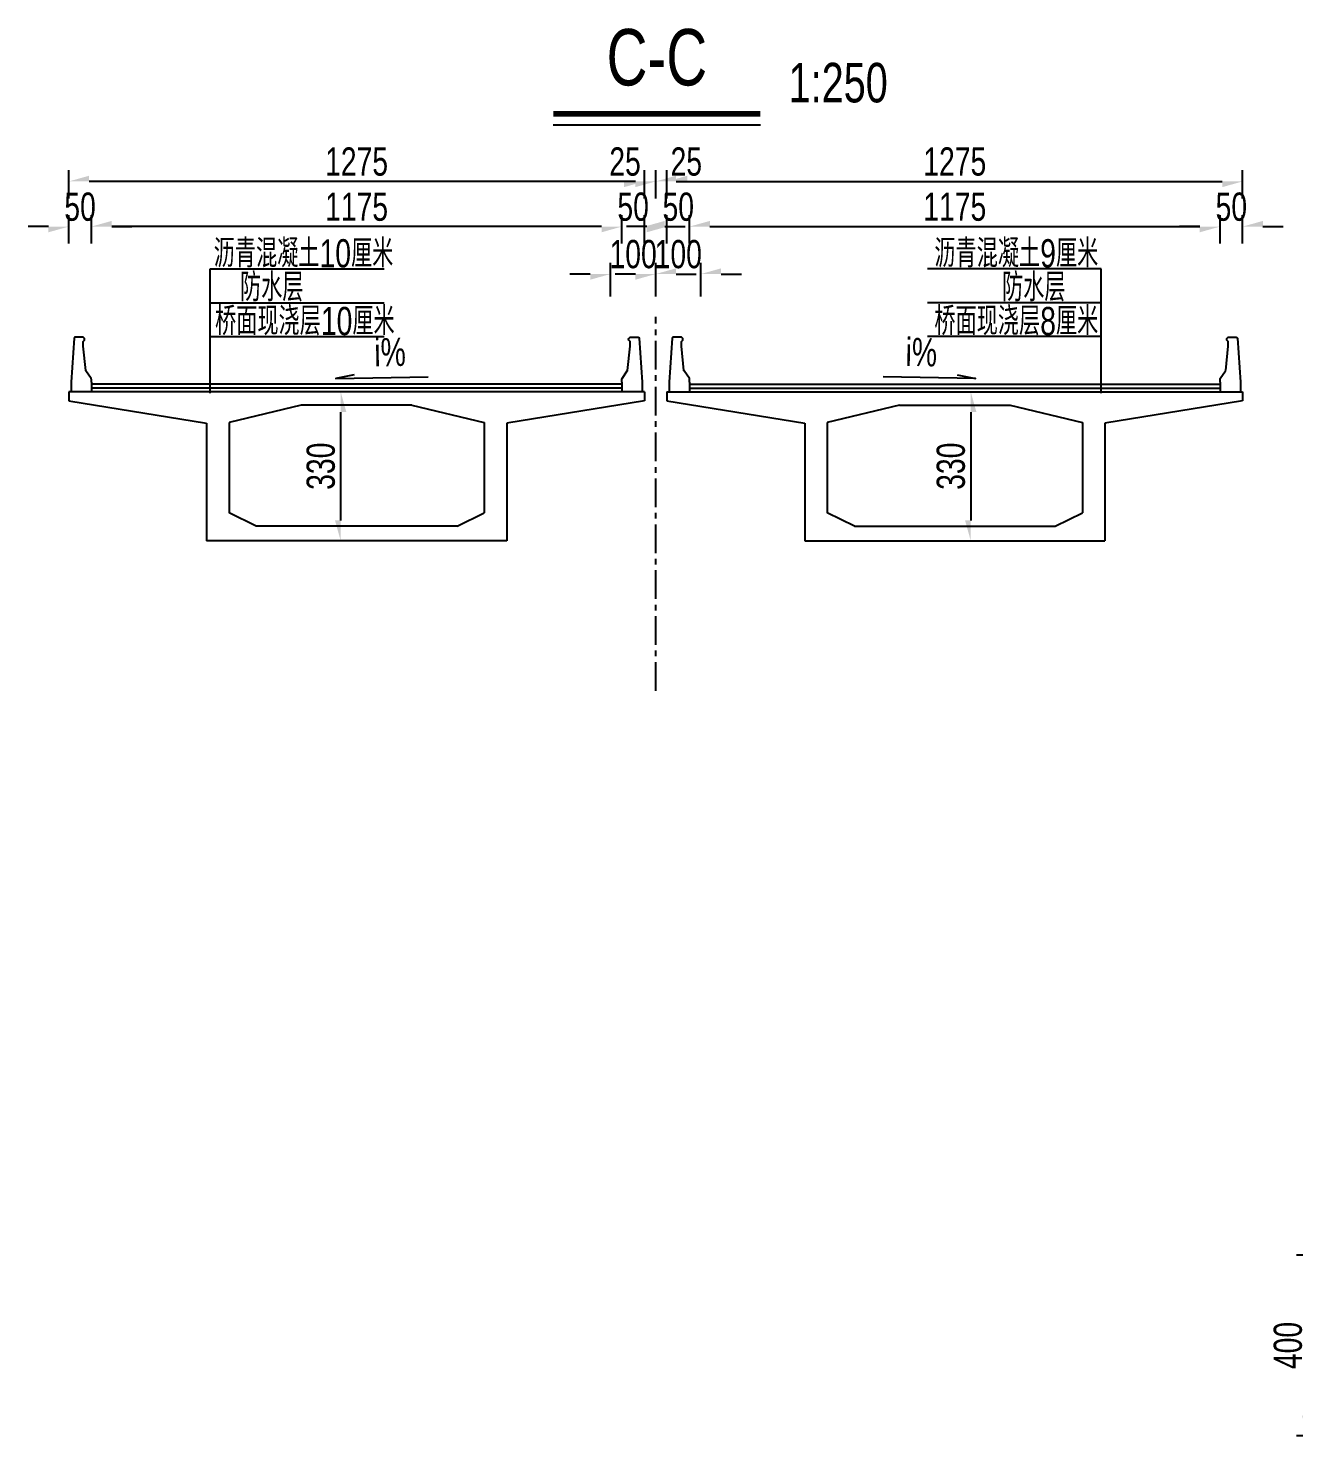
# Model space of a CAD drawing. Header units: millimetres. Extents: x 465729 to 466910, y 3671885 to 3673357.
# Drawn here: x 466854.3 to 466882.33, y 3673255.33 to 3673286.49 of the extents above; entities that cross this region are included whole.
import ezdxf
from ezdxf.enums import TextEntityAlignment as Align

# ---------------------------------------------------------------- set-up
doc = ezdxf.new("R2010")
doc.units = ezdxf.units.MM
doc.header["$LTSCALE"] = 0.2
doc.linetypes.add('CENTER', pattern=[50.8, 31.75, -6.35, 6.35, -6.35])
doc.layers.add('桥梁横断面', color=3, linetype='Continuous')
doc.styles.add('BOM_Font', font='enTxt.shx', dxfattribs={"width": 0.75, "bigfont": 'hzTxt.shx'})
doc.dimstyles.new('BOM_Dim', dxfattribs={"dimscale": 0.1, "dimtxt": 2.5, "dimasz": 1.8, "dimexe": 1, "dimexo": 3, "dimgap": 0, "dimtad": 1, "dimdec": 1, "dimlfac": 100, "dimzin": 9, "dimdsep": 46, "dimtxsty": 'BOM_Font', "dimblk": 'ArrHalf', "dimblk1": 'ArrHalf', "dimblk2": 'ArrHalf', "dimcen": 0.5, "dimclrd": 7, "dimclre": 7, "dimclrt": 7, "dimaunit": 1, "dimadec": 0, "dimazin": 2, "dimtfac": 1, "dimtdec": 1, "dimtofl": 0, "dimtmove": 2, "dimatfit": 3, "dimfxl": 1, "dimtolj": 1, "dimtzin": 0, "dimarcsym": 0})

# ---------------------------------------------------------------- blocks, each defined once
blk = doc.blocks.new('ArrHalf')
at = {"linetype": 'Continuous'}
blk.add_hatch(color=0, dxfattribs=at).paths.add_polyline_path([(-1, 0), (-1, -0.28), (0, 0)])
blk = doc.blocks.new('*D136')
at = {"layer": 'Defpoints', "color": 0, "linetype": 'Continuous', "transparency": 16777216}
for p in [(466868.197, 3673281.051), (466867.197, 3673279.801), (466868.197, 3673279.801)]:
    blk.add_point(p, dxfattribs=at)
at = {"layer": '桥梁横断面', "color": 7, "linetype": 'Continuous', "lineweight": -2, "transparency": 16777216}
for p, q in [((466867.197, 3673280.551), (466867.197, 3673281.301)), ((466868.197, 3673280.551), (466868.197, 3673281.301)), ((466866.747, 3673281.051), (466866.297, 3673281.051)), ((466868.647, 3673281.051), (466869.097, 3673281.051))]:
    blk.add_line(p, q, dxfattribs=at)
at = {"layer": '桥梁横断面', "color": 7, "linetype": 'Continuous', "lineweight": -2, "transparency": 16777216, "xscale": 0.45, "yscale": 0.45, "zscale": 0.45}
blk.add_blockref('ArrHalf', (466867.197, 3673281.051), dxfattribs=at)
at = {"layer": '桥梁横断面', "color": 7, "linetype": 'Continuous', "lineweight": -2, "transparency": 16777216, "xscale": 0.45, "yscale": 0.45, "zscale": 0.45, "rotation": 180}
blk.add_blockref('ArrHalf', (466868.197, 3673281.051), dxfattribs=at)
at = {"layer": '桥梁横断面', "color": 7, "linetype": 'Continuous', "transparency": 16777216, "insert": (466867.697, 3673281.488), "char_height": 0.625, "attachment_point": 5, "style": 'BOM_Font'}
blk.add_mtext('\\A1;100', dxfattribs=at)
blk = doc.blocks.new('*D137')
at = {"layer": 'Defpoints', "color": 0, "linetype": 'Continuous', "transparency": 16777216}
for p in [(466867.947, 3673283.101), (466867.947, 3673280.101), (466868.197, 3673280.101)]:
    blk.add_point(p, dxfattribs=at)
at = {"layer": '桥梁横断面', "color": 7, "linetype": 'Continuous', "lineweight": -2, "transparency": 16777216}
for p, q in [((466867.497, 3673283.101), (466867.047, 3673283.101)), ((466867.947, 3673282.726), (466867.947, 3673283.351)), ((466868.197, 3673282.726), (466868.197, 3673283.351)), ((466868.647, 3673283.101), (466869.097, 3673283.101))]:
    blk.add_line(p, q, dxfattribs=at)
at = {"layer": '桥梁横断面', "color": 7, "linetype": 'Continuous', "lineweight": -2, "transparency": 16777216, "xscale": 0.45, "yscale": 0.45, "zscale": 0.45}
blk.add_blockref('ArrHalf', (466867.947, 3673283.101), dxfattribs=at)
at = {"layer": '桥梁横断面', "color": 7, "linetype": 'Continuous', "lineweight": -2, "transparency": 16777216, "xscale": 0.45, "yscale": 0.45, "zscale": 0.45, "rotation": 180}
blk.add_blockref('ArrHalf', (466868.197, 3673283.101), dxfattribs=at)
at = {"layer": '桥梁横断面', "color": 7, "linetype": 'Continuous', "transparency": 16777216, "insert": (466867.518, 3673283.538), "char_height": 0.625, "attachment_point": 5, "style": 'BOM_Font'}
blk.add_mtext('\\A1;25', dxfattribs=at)
blk = doc.blocks.new('*D138')
at = {"layer": 'Defpoints', "color": 0, "linetype": 'Continuous', "transparency": 16777216}
for p in [(466855.697, 3673282.101), (466855.697, 3673280.101), (466867.447, 3673280.101)]:
    blk.add_point(p, dxfattribs=at)
at = {"layer": '桥梁横断面', "color": 7, "linetype": 'Continuous', "lineweight": -2, "transparency": 16777216}
for p, q in [((466855.697, 3673281.726), (466855.697, 3673282.351)), ((466867.447, 3673281.726), (466867.447, 3673282.351)), ((466866.997, 3673282.101), (466856.147, 3673282.101))]:
    blk.add_line(p, q, dxfattribs=at)
at = {"layer": '桥梁横断面', "color": 7, "linetype": 'Continuous', "lineweight": -2, "transparency": 16777216, "xscale": 0.45, "yscale": 0.45, "zscale": 0.45, "rotation": 180}
blk.add_blockref('ArrHalf', (466855.697, 3673282.101), dxfattribs=at)
at = {"layer": '桥梁横断面', "color": 7, "linetype": 'Continuous', "lineweight": -2, "transparency": 16777216, "xscale": 0.45, "yscale": 0.45, "zscale": 0.45}
blk.add_blockref('ArrHalf', (466867.447, 3673282.101), dxfattribs=at)
at = {"layer": '桥梁横断面', "color": 7, "linetype": 'Continuous', "transparency": 16777216, "insert": (466861.572, 3673282.538), "char_height": 0.625, "attachment_point": 5, "style": 'BOM_Font'}
blk.add_mtext('\\A1;1175', dxfattribs=at)
blk = doc.blocks.new('*D139')
at = {"layer": 'Defpoints', "color": 0, "linetype": 'Continuous', "transparency": 16777216}
for p in [(466855.197, 3673283.101), (466855.197, 3673280.101), (466867.947, 3673280.101)]:
    blk.add_point(p, dxfattribs=at)
at = {"layer": '桥梁横断面', "color": 7, "linetype": 'Continuous', "lineweight": -2, "transparency": 16777216}
for p, q in [((466855.197, 3673282.726), (466855.197, 3673283.351)), ((466867.497, 3673283.101), (466855.647, 3673283.101)), ((466867.947, 3673282.726), (466867.947, 3673283.351))]:
    blk.add_line(p, q, dxfattribs=at)
at = {"layer": '桥梁横断面', "color": 7, "linetype": 'Continuous', "lineweight": -2, "transparency": 16777216, "xscale": 0.45, "yscale": 0.45, "zscale": 0.45, "rotation": 180}
blk.add_blockref('ArrHalf', (466855.197, 3673283.101), dxfattribs=at)
at = {"layer": '桥梁横断面', "color": 7, "linetype": 'Continuous', "lineweight": -2, "transparency": 16777216, "xscale": 0.45, "yscale": 0.45, "zscale": 0.45}
blk.add_blockref('ArrHalf', (466867.947, 3673283.101), dxfattribs=at)
at = {"layer": '桥梁横断面', "color": 7, "linetype": 'Continuous', "transparency": 16777216, "insert": (466861.572, 3673283.538), "char_height": 0.625, "attachment_point": 5, "style": 'BOM_Font'}
blk.add_mtext('\\A1;1275', dxfattribs=at)
blk = doc.blocks.new('*D140')
at = {"layer": 'Defpoints', "color": 0, "linetype": 'Continuous', "transparency": 16777216}
for p in [(466867.447, 3673282.101), (466867.447, 3673280.101), (466867.947, 3673280.101)]:
    blk.add_point(p, dxfattribs=at)
at = {"layer": '桥梁横断面', "color": 7, "linetype": 'Continuous', "lineweight": -2, "transparency": 16777216}
for p, q in [((466867.447, 3673281.726), (466867.447, 3673282.351)), ((466867.947, 3673281.726), (466867.947, 3673282.351)), ((466866.997, 3673282.101), (466866.547, 3673282.101)), ((466868.397, 3673282.101), (466868.847, 3673282.101))]:
    blk.add_line(p, q, dxfattribs=at)
at = {"layer": '桥梁横断面', "color": 7, "linetype": 'Continuous', "lineweight": -2, "transparency": 16777216, "xscale": 0.45, "yscale": 0.45, "zscale": 0.45, "rotation": 180}
blk.add_blockref('ArrHalf', (466867.947, 3673282.101), dxfattribs=at)
at = {"layer": '桥梁横断面', "color": 7, "linetype": 'Continuous', "lineweight": -2, "transparency": 16777216, "xscale": 0.45, "yscale": 0.45, "zscale": 0.45}
blk.add_blockref('ArrHalf', (466867.447, 3673282.101), dxfattribs=at)
at = {"layer": '桥梁横断面', "color": 7, "linetype": 'Continuous', "transparency": 16777216, "insert": (466867.697, 3673282.538), "char_height": 0.625, "attachment_point": 5, "style": 'BOM_Font'}
blk.add_mtext('\\A1;50', dxfattribs=at)
blk = doc.blocks.new('*D141')
at = {"layer": 'Defpoints', "color": 0, "linetype": 'Continuous', "transparency": 16777216}
for p in [(466855.197, 3673282.101), (466855.197, 3673280.101), (466855.697, 3673280.101)]:
    blk.add_point(p, dxfattribs=at)
at = {"layer": '桥梁横断面', "color": 7, "linetype": 'Continuous', "lineweight": -2, "transparency": 16777216}
for p, q in [((466855.197, 3673281.726), (466855.197, 3673282.351)), ((466855.697, 3673281.726), (466855.697, 3673282.351)), ((466854.747, 3673282.101), (466854.297, 3673282.101)), ((466856.147, 3673282.101), (466856.597, 3673282.101))]:
    blk.add_line(p, q, dxfattribs=at)
at = {"layer": '桥梁横断面', "color": 7, "linetype": 'Continuous', "lineweight": -2, "transparency": 16777216, "xscale": 0.45, "yscale": 0.45, "zscale": 0.45, "rotation": 180}
blk.add_blockref('ArrHalf', (466855.697, 3673282.101), dxfattribs=at)
at = {"layer": '桥梁横断面', "color": 7, "linetype": 'Continuous', "lineweight": -2, "transparency": 16777216, "xscale": 0.45, "yscale": 0.45, "zscale": 0.45}
blk.add_blockref('ArrHalf', (466855.197, 3673282.101), dxfattribs=at)
at = {"layer": '桥梁横断面', "color": 7, "linetype": 'Continuous', "transparency": 16777216, "insert": (466855.447, 3673282.538), "char_height": 0.625, "attachment_point": 5, "style": 'BOM_Font'}
blk.add_mtext('\\A1;50', dxfattribs=at)
blk = doc.blocks.new('*D142')
at = {"layer": 'Defpoints', "color": 0, "linetype": 'Continuous', "transparency": 16777216}
for p in [(466861.647, 3673278.446), (466861.219, 3673275.146), (466861.647, 3673275.146)]:
    blk.add_point(p, dxfattribs=at)
at = {"layer": '桥梁横断面', "color": 7, "linetype": 'Continuous', "lineweight": -2, "transparency": 16777216}
for p, q in [((466861.022, 3673278.446), (466860.969, 3673278.446)), ((466861.219, 3673277.996), (466861.219, 3673275.596)), ((466861.022, 3673275.146), (466860.969, 3673275.146))]:
    blk.add_line(p, q, dxfattribs=at)
at = {"layer": '桥梁横断面', "color": 7, "linetype": 'Continuous', "lineweight": -2, "transparency": 16777216, "xscale": 0.45, "yscale": 0.45, "zscale": 0.45}
for p, rotation in [((466861.219, 3673278.446), 90), ((466861.219, 3673275.146), 270)]:
    blk.add_blockref('ArrHalf', p, dxfattribs=dict(at, rotation=rotation))
at = {"layer": '桥梁横断面', "color": 7, "linetype": 'Continuous', "transparency": 16777216, "insert": (466860.781, 3673276.796), "char_height": 0.625, "attachment_point": 5, "rotation": 90, "style": 'BOM_Font'}
blk.add_mtext('\\A1;330', dxfattribs=at)
blk = doc.blocks.new('*D150')
at = {"layer": 'Defpoints', "color": 0, "linetype": 'Continuous', "transparency": 16777216}
for p in [(466868.197, 3673281.051), (466868.197, 3673279.801), (466869.197, 3673279.801)]:
    blk.add_point(p, dxfattribs=at)
at = {"layer": '桥梁横断面', "color": 7, "linetype": 'Continuous', "lineweight": -2, "transparency": 16777216}
for p, q in [((466868.197, 3673280.551), (466868.197, 3673281.301)), ((466869.197, 3673280.551), (466869.197, 3673281.301)), ((466867.747, 3673281.051), (466867.297, 3673281.051)), ((466869.647, 3673281.051), (466870.097, 3673281.051))]:
    blk.add_line(p, q, dxfattribs=at)
at = {"layer": '桥梁横断面', "color": 7, "linetype": 'Continuous', "lineweight": -2, "transparency": 16777216, "xscale": 0.45, "yscale": 0.45, "zscale": 0.45}
blk.add_blockref('ArrHalf', (466868.197, 3673281.051), dxfattribs=at)
at = {"layer": '桥梁横断面', "color": 7, "linetype": 'Continuous', "lineweight": -2, "transparency": 16777216, "xscale": 0.45, "yscale": 0.45, "zscale": 0.45, "rotation": 180}
blk.add_blockref('ArrHalf', (466869.197, 3673281.051), dxfattribs=at)
at = {"layer": '桥梁横断面', "color": 7, "linetype": 'Continuous', "transparency": 16777216, "insert": (466868.697, 3673281.488), "char_height": 0.625, "attachment_point": 5, "style": 'BOM_Font'}
blk.add_mtext('\\A1;100', dxfattribs=at)
blk = doc.blocks.new('*D151')
at = {"layer": 'Defpoints', "color": 0, "linetype": 'Continuous', "transparency": 16777216}
for p in [(466868.447, 3673283.101), (466868.197, 3673280.101), (466868.447, 3673280.101)]:
    blk.add_point(p, dxfattribs=at)
at = {"layer": '桥梁横断面', "color": 7, "linetype": 'Continuous', "lineweight": -2, "transparency": 16777216}
for p, q in [((466867.747, 3673283.101), (466867.297, 3673283.101)), ((466868.197, 3673282.726), (466868.197, 3673283.351)), ((466868.447, 3673282.726), (466868.447, 3673283.351)), ((466868.897, 3673283.101), (466869.347, 3673283.101))]:
    blk.add_line(p, q, dxfattribs=at)
at = {"layer": '桥梁横断面', "color": 7, "linetype": 'Continuous', "lineweight": -2, "transparency": 16777216, "xscale": 0.45, "yscale": 0.45, "zscale": 0.45}
blk.add_blockref('ArrHalf', (466868.197, 3673283.101), dxfattribs=at)
at = {"layer": '桥梁横断面', "color": 7, "linetype": 'Continuous', "lineweight": -2, "transparency": 16777216, "xscale": 0.45, "yscale": 0.45, "zscale": 0.45, "rotation": 180}
blk.add_blockref('ArrHalf', (466868.447, 3673283.101), dxfattribs=at)
at = {"layer": '桥梁横断面', "color": 7, "linetype": 'Continuous', "transparency": 16777216, "insert": (466868.875, 3673283.538), "char_height": 0.625, "attachment_point": 5, "style": 'BOM_Font'}
blk.add_mtext('\\A1;25', dxfattribs=at)
blk = doc.blocks.new('*D152')
at = {"layer": 'Defpoints', "color": 0, "linetype": 'Continuous', "transparency": 16777216}
for p in [(466880.697, 3673282.101), (466868.947, 3673280.101), (466880.697, 3673280.101)]:
    blk.add_point(p, dxfattribs=at)
at = {"layer": '桥梁横断面', "color": 7, "linetype": 'Continuous', "lineweight": -2, "transparency": 16777216}
for p, q in [((466868.947, 3673281.726), (466868.947, 3673282.351)), ((466880.697, 3673281.726), (466880.697, 3673282.351)), ((466869.397, 3673282.101), (466880.247, 3673282.101))]:
    blk.add_line(p, q, dxfattribs=at)
at = {"layer": '桥梁横断面', "color": 7, "linetype": 'Continuous', "lineweight": -2, "transparency": 16777216, "xscale": 0.45, "yscale": 0.45, "zscale": 0.45, "rotation": 180}
blk.add_blockref('ArrHalf', (466868.947, 3673282.101), dxfattribs=at)
at = {"layer": '桥梁横断面', "color": 7, "linetype": 'Continuous', "lineweight": -2, "transparency": 16777216, "xscale": 0.45, "yscale": 0.45, "zscale": 0.45}
blk.add_blockref('ArrHalf', (466880.697, 3673282.101), dxfattribs=at)
at = {"layer": '桥梁横断面', "color": 7, "linetype": 'Continuous', "transparency": 16777216, "insert": (466874.822, 3673282.538), "char_height": 0.625, "attachment_point": 5, "style": 'BOM_Font'}
blk.add_mtext('\\A1;1175', dxfattribs=at)
blk = doc.blocks.new('*D153')
at = {"layer": 'Defpoints', "color": 0, "linetype": 'Continuous', "transparency": 16777216}
for p in [(466881.197, 3673283.101), (466868.447, 3673280.101), (466881.197, 3673280.101)]:
    blk.add_point(p, dxfattribs=at)
at = {"layer": '桥梁横断面', "color": 7, "linetype": 'Continuous', "lineweight": -2, "transparency": 16777216}
for p, q in [((466868.447, 3673282.726), (466868.447, 3673283.351)), ((466868.897, 3673283.101), (466880.747, 3673283.101)), ((466881.197, 3673282.726), (466881.197, 3673283.351))]:
    blk.add_line(p, q, dxfattribs=at)
at = {"layer": '桥梁横断面', "color": 7, "linetype": 'Continuous', "lineweight": -2, "transparency": 16777216, "xscale": 0.45, "yscale": 0.45, "zscale": 0.45, "rotation": 180}
blk.add_blockref('ArrHalf', (466868.447, 3673283.101), dxfattribs=at)
at = {"layer": '桥梁横断面', "color": 7, "linetype": 'Continuous', "lineweight": -2, "transparency": 16777216, "xscale": 0.45, "yscale": 0.45, "zscale": 0.45}
blk.add_blockref('ArrHalf', (466881.197, 3673283.101), dxfattribs=at)
at = {"layer": '桥梁横断面', "color": 7, "linetype": 'Continuous', "transparency": 16777216, "insert": (466874.822, 3673283.538), "char_height": 0.625, "attachment_point": 5, "style": 'BOM_Font'}
blk.add_mtext('\\A1;1275', dxfattribs=at)
blk = doc.blocks.new('*D154')
at = {"layer": 'Defpoints', "color": 0, "linetype": 'Continuous', "transparency": 16777216}
for p in [(466868.947, 3673282.101), (466868.447, 3673280.101), (466868.947, 3673280.101)]:
    blk.add_point(p, dxfattribs=at)
at = {"layer": '桥梁横断面', "color": 7, "linetype": 'Continuous', "lineweight": -2, "transparency": 16777216}
for p, q in [((466868.447, 3673281.726), (466868.447, 3673282.351)), ((466868.947, 3673281.726), (466868.947, 3673282.351)), ((466867.997, 3673282.101), (466867.547, 3673282.101)), ((466869.397, 3673282.101), (466869.847, 3673282.101))]:
    blk.add_line(p, q, dxfattribs=at)
at = {"layer": '桥梁横断面', "color": 7, "linetype": 'Continuous', "lineweight": -2, "transparency": 16777216, "xscale": 0.45, "yscale": 0.45, "zscale": 0.45, "rotation": 180}
blk.add_blockref('ArrHalf', (466868.947, 3673282.101), dxfattribs=at)
at = {"layer": '桥梁横断面', "color": 7, "linetype": 'Continuous', "lineweight": -2, "transparency": 16777216, "xscale": 0.45, "yscale": 0.45, "zscale": 0.45}
blk.add_blockref('ArrHalf', (466868.447, 3673282.101), dxfattribs=at)
at = {"layer": '桥梁横断面', "color": 7, "linetype": 'Continuous', "transparency": 16777216, "insert": (466868.697, 3673282.538), "char_height": 0.625, "attachment_point": 5, "style": 'BOM_Font'}
blk.add_mtext('\\A1;50', dxfattribs=at)
blk = doc.blocks.new('*D155')
at = {"layer": 'Defpoints', "color": 0, "linetype": 'Continuous', "transparency": 16777216}
for p in [(466881.197, 3673282.101), (466880.697, 3673280.101), (466881.197, 3673280.101)]:
    blk.add_point(p, dxfattribs=at)
at = {"layer": '桥梁横断面', "color": 7, "linetype": 'Continuous', "lineweight": -2, "transparency": 16777216}
for p, q in [((466880.697, 3673281.726), (466880.697, 3673282.351)), ((466881.197, 3673281.726), (466881.197, 3673282.351)), ((466880.247, 3673282.101), (466879.797, 3673282.101)), ((466881.647, 3673282.101), (466882.097, 3673282.101))]:
    blk.add_line(p, q, dxfattribs=at)
at = {"layer": '桥梁横断面', "color": 7, "linetype": 'Continuous', "lineweight": -2, "transparency": 16777216, "xscale": 0.45, "yscale": 0.45, "zscale": 0.45, "rotation": 180}
blk.add_blockref('ArrHalf', (466881.197, 3673282.101), dxfattribs=at)
at = {"layer": '桥梁横断面', "color": 7, "linetype": 'Continuous', "lineweight": -2, "transparency": 16777216, "xscale": 0.45, "yscale": 0.45, "zscale": 0.45}
blk.add_blockref('ArrHalf', (466880.697, 3673282.101), dxfattribs=at)
at = {"layer": '桥梁横断面', "color": 7, "linetype": 'Continuous', "transparency": 16777216, "insert": (466880.947, 3673282.538), "char_height": 0.625, "attachment_point": 5, "style": 'BOM_Font'}
blk.add_mtext('\\A1;50', dxfattribs=at)
blk = doc.blocks.new('*D156')
at = {"layer": 'Defpoints', "color": 0, "linetype": 'Continuous', "transparency": 16777216}
for p in [(466874.747, 3673278.446), (466874.747, 3673275.146), (466875.175, 3673275.146)]:
    blk.add_point(p, dxfattribs=at)
at = {"layer": '桥梁横断面', "color": 7, "linetype": 'Continuous', "lineweight": -2, "transparency": 16777216}
for p, q in [((466875.372, 3673278.446), (466875.425, 3673278.446)), ((466875.175, 3673277.996), (466875.175, 3673275.596)), ((466875.372, 3673275.146), (466875.425, 3673275.146))]:
    blk.add_line(p, q, dxfattribs=at)
at = {"layer": '桥梁横断面', "color": 7, "linetype": 'Continuous', "lineweight": -2, "transparency": 16777216, "xscale": 0.45, "yscale": 0.45, "zscale": 0.45}
for p, rotation in [((466875.175, 3673278.446), 90), ((466875.175, 3673275.146), 270)]:
    blk.add_blockref('ArrHalf', p, dxfattribs=dict(at, rotation=rotation))
at = {"layer": '桥梁横断面', "color": 7, "linetype": 'Continuous', "transparency": 16777216, "insert": (466874.737, 3673276.796), "char_height": 0.625, "attachment_point": 5, "rotation": 90, "style": 'BOM_Font'}
blk.add_mtext('\\A1;330', dxfattribs=at)
blk = doc.blocks.new('*D177')
at = {"layer": 'Defpoints', "color": 0, "linetype": 'Continuous', "transparency": 16777216}
for p in [(466883.517, 3673259.329), (466882.639, 3673255.329), (466883.517, 3673255.329)]:
    blk.add_point(p, dxfattribs=at)
at = {"layer": '桥梁横断面', "color": 7, "linetype": 'Continuous', "lineweight": -2, "transparency": 16777216}
for p, q in [((466882.892, 3673259.329), (466882.389, 3673259.329)), ((466882.639, 3673258.879), (466882.639, 3673255.779)), ((466882.892, 3673255.329), (466882.389, 3673255.329))]:
    blk.add_line(p, q, dxfattribs=at)
at = {"layer": '桥梁横断面', "color": 7, "linetype": 'Continuous', "lineweight": -2, "transparency": 16777216, "xscale": 0.45, "yscale": 0.45, "zscale": 0.45}
for p, rotation in [((466882.639, 3673259.329), 90), ((466882.639, 3673255.329), 270)]:
    blk.add_blockref('ArrHalf', p, dxfattribs=dict(at, rotation=rotation))
at = {"layer": '桥梁横断面', "color": 7, "linetype": 'Continuous', "transparency": 16777216, "insert": (466882.202, 3673257.329), "char_height": 0.625, "attachment_point": 5, "rotation": 90, "style": 'BOM_Font'}
blk.add_mtext('\\A1;400', dxfattribs=at)

msp = doc.modelspace()

# ---------------------------------------------------------------- linework, layer by layer
at = {"linetype": 'Continuous'}
for p, q in [((466855.6968, 3673278.656), (466855.6968, 3673278.446)), ((466867.4468, 3673278.656), (466867.4468, 3673278.446)), ((466868.9468, 3673278.656), (466868.9468, 3673278.446)), ((466880.6968, 3673278.656), (466880.6968, 3673278.446))]:
    msp.add_line(p, q, dxfattribs=at)
at = {"layer": '桥梁横断面', "color": 7, "linetype": 'Continuous'}
for p, q in [((466858.3295, 3673278.4165), (466858.3295, 3673281.1665)), ((466858.3295, 3673281.1665), (466862.18, 3673281.1665)), ((466878.064, 3673281.1665), (466874.2136, 3673281.1665)), ((466878.064, 3673278.4165), (466878.064, 3673281.1665)), ((466858.3295, 3673280.4165), (466862.18, 3673280.4165)), ((466878.064, 3673280.4165), (466874.2136, 3673280.4165)), ((466858.3295, 3673279.6665), (466862.18, 3673279.6665)), ((466878.064, 3673279.6665), (466874.2136, 3673279.6665))]:
    msp.add_line(p, q, dxfattribs=at)
at = {"layer": '桥梁横断面', "color": 7, "linetype": 'CENTER', "ltscale": 0.1}
msp.add_line((466868.1968, 3673271.8251), (466868.1968, 3673280.101), dxfattribs=at)
at = {"layer": '桥梁横断面', "color": 3, "linetype": 'Continuous', "ltscale": 0.05}
for p, q in [((466867.9468, 3673278.446), (466855.1968, 3673278.446)), ((466855.1968, 3673278.446), (466855.1968, 3673278.246)), ((466867.4468, 3673278.616), (466855.6968, 3673278.616)), ((466867.9468, 3673278.446), (466867.9468, 3673278.246)), ((466868.4468, 3673278.446), (466881.1968, 3673278.446)), ((466868.4468, 3673278.446), (466868.4468, 3673278.246)), ((466868.9468, 3673278.616), (466880.6968, 3673278.616)), ((466881.1968, 3673278.446), (466881.1968, 3673278.246)), ((466855.1968, 3673278.246), (466858.2468, 3673277.746)), ((466860.3468, 3673278.146), (466858.7468, 3673277.766)), ((466862.7968, 3673278.146), (466860.3468, 3673278.146)), ((466862.7968, 3673278.146), (466864.3968, 3673277.766)), ((466867.9468, 3673278.246), (466864.8968, 3673277.746)), ((466868.4468, 3673278.246), (466871.4968, 3673277.746)), ((466873.5968, 3673278.146), (466871.9968, 3673277.766)), ((466873.5968, 3673278.146), (466876.0468, 3673278.146)), ((466876.0468, 3673278.146), (466877.6468, 3673277.766)), ((466881.1968, 3673278.246), (466878.1468, 3673277.746)), ((466858.2468, 3673277.746), (466858.2468, 3673275.146)), ((466858.7468, 3673277.766), (466858.7468, 3673275.766)), ((466864.3968, 3673277.766), (466864.3968, 3673275.766)), ((466864.8968, 3673277.746), (466864.8968, 3673275.146)), ((466871.4968, 3673277.746), (466871.4968, 3673275.146)), ((466871.9968, 3673277.766), (466871.9968, 3673275.766)), ((466877.6468, 3673277.766), (466877.6468, 3673275.766)), ((466878.1468, 3673277.746), (466878.1468, 3673275.146)), ((466859.3468, 3673275.466), (466858.7468, 3673275.766)), ((466863.7968, 3673275.466), (466864.3968, 3673275.766)), ((466872.5968, 3673275.466), (466871.9968, 3673275.766)), ((466877.0468, 3673275.466), (466877.6468, 3673275.766)), ((466863.7968, 3673275.466), (466859.3468, 3673275.466)), ((466872.5968, 3673275.466), (466877.0468, 3673275.466)), ((466864.8968, 3673275.146), (466858.2468, 3673275.146)), ((466871.4968, 3673275.146), (466878.1468, 3673275.146))]:
    msp.add_line(p, q, dxfattribs=at)
at = {"layer": '桥梁横断面', "color": 2, "linetype": 'Continuous'}
for p, q in [((466867.4468, 3673278.526), (466855.6968, 3673278.526)), ((466868.9468, 3673278.526), (466880.6968, 3673278.526))]:
    msp.add_line(p, q, dxfattribs=at)
at = {"layer": '桥梁横断面', "color": 7, "linetype": 'Continuous', "const_width": 0.125}
msp.add_lwpolyline([(466865.9294, 3673284.601), (466870.5164, 3673284.601)], dxfattribs=at)
at = {"layer": '桥梁横断面', "color": 7, "linetype": 'Continuous'}
for points in [[(466865.9294, 3673284.351), (466870.5164, 3673284.351)], [(466861.5196, 3673278.8228), (466861.115, 3673278.736), (466863.157, 3673278.7768)], [(466874.8739, 3673278.8228), (466875.2785, 3673278.736), (466873.2365, 3673278.7768)]]:
    msp.add_lwpolyline(points, dxfattribs=at)
at = {"layer": '桥梁横断面', "linetype": 'Continuous'}
for points in [[(466855.6968, 3673278.656), (466855.6968, 3673278.7231, 0.1529264), (466855.6923, 3673278.7374), (466855.5754, 3673278.9057, -0.1263613), (466855.5711, 3673278.9174), (466855.5148, 3673279.456), (466855.5148, 3673279.556), (466855.5448, 3673279.586, 0.1811988), (466855.5448, 3673279.626), (466855.5148, 3673279.656), (466855.3381, 3673279.656, 0.3944647), (466855.3132, 3673279.6327), (466855.2468, 3673278.656), (466855.2468, 3673278.447, 1)], [(466867.4468, 3673278.656), (466867.4468, 3673278.7231, -0.1529264), (466867.4512, 3673278.7374), (466867.5681, 3673278.9057, 0.1263613), (466867.5724, 3673278.9174), (466867.6288, 3673279.456), (466867.6288, 3673279.556), (466867.5988, 3673279.586, -0.1811988), (466867.5988, 3673279.626), (466867.6288, 3673279.656), (466867.8054, 3673279.656, -0.3944647), (466867.8304, 3673279.6327), (466867.8968, 3673278.656), (466867.8968, 3673278.447, -1)], [(466868.9468, 3673278.656), (466868.9468, 3673278.7231, 0.1529264), (466868.9423, 3673278.7374), (466868.8254, 3673278.9057, -0.1263613), (466868.8211, 3673278.9174), (466868.7648, 3673279.456), (466868.7648, 3673279.556), (466868.7948, 3673279.586, 0.1811988), (466868.7948, 3673279.626), (466868.7648, 3673279.656), (466868.5881, 3673279.656, 0.3944647), (466868.5632, 3673279.6327), (466868.4968, 3673278.656), (466868.4968, 3673278.447, 1)], [(466880.6968, 3673278.656), (466880.6968, 3673278.7231, -0.1529264), (466880.7012, 3673278.7374), (466880.8181, 3673278.9057, 0.1263613), (466880.8224, 3673278.9174), (466880.8788, 3673279.456), (466880.8788, 3673279.556), (466880.8488, 3673279.586, -0.1811988), (466880.8488, 3673279.626), (466880.8788, 3673279.656), (466881.0554, 3673279.656, -0.3944647), (466881.0804, 3673279.6327), (466881.1468, 3673278.656), (466881.1468, 3673278.447, -1)]]:
    msp.add_lwpolyline(points, format="xyb", dxfattribs=at)

# ---------------------------------------------------------------- texts
at = {"layer": '桥梁横断面', "color": 7, "linetype": 'Continuous', "style": 'BOM_Font', "width": 0.75}
msp.add_text('C-C', height=1.25, dxfattribs=at).set_placement((466868.2229, 3673284.851), align=Align.BOTTOM_CENTER)
for s, height, p in [('1:250', 0.875, (466871.1414, 3673284.851)), ('沥青混凝土10厘米', 0.625, (466858.4076, 3673281.1977)), ('沥青混凝土9厘米', 0.625, (466874.3698, 3673281.1977)), ('防水层', 0.625, (466858.9897, 3673280.4477)), ('防水层', 0.625, (466875.8686, 3673280.4477)), ('桥面现浇层10厘米', 0.625, (466858.4372, 3673279.6977)), ('桥面现浇层8厘米', 0.625, (466874.3698, 3673279.6977))]:
    msp.add_text(s, height=height, dxfattribs=at).set_placement(p)
for rotation, p in [(1.14592, (466862.3223, 3673278.8226)), (358.85408, (466874.0713, 3673278.8226))]:
    msp.add_text('i%%%', height=0.625, rotation=rotation, dxfattribs=at).set_placement(p, align=Align.BOTTOM_CENTER)

# ---------------------------------------------------------------- dimensions: what is measured, and where the dimension line sits
at = {"layer": '桥梁横断面', "color": 7, "linetype": 'Continuous'}
for base, p1, p2, angle, override, picture, middle in [((466855.1968, 3673283.101), (466867.9468, 3673280.101), (466855.1968, 3673280.101), 180, {"dimscale": 0.25, "dimexe": 1, "dimexo": 10.5, "dimgap": 0.5, "dimtad": 1, "dimjust": 0, "dimdec": 1, "dimlfac": 100, "dimzin": 9, "dimpost": '<>', "dimtix": 1}, '*D139', (466861.5718, 3673283.5385)), ((466855.1968, 3673282.101), (466855.6968, 3673280.101), (466855.1968, 3673280.101), 180, {"dimscale": 0.25, "dimexe": 1, "dimexo": 6.5, "dimgap": 0.5, "dimtad": 1, "dimjust": 0, "dimdec": 1, "dimlfac": 100, "dimzin": 9, "dimpost": '<>', "dimtix": 1}, '*D141', (466855.4468, 3673282.5385)), ((466855.6968, 3673282.101), (466867.4468, 3673280.101), (466855.6968, 3673280.101), 180, {"dimscale": 0.25, "dimexe": 1, "dimexo": 6.5, "dimgap": 0.5, "dimtad": 1, "dimjust": 0, "dimdec": 1, "dimlfac": 100, "dimzin": 9, "dimpost": '<>', "dimtix": 1}, '*D138', (466861.5718, 3673282.5385)), ((466867.4468, 3673282.101), (466867.9468, 3673280.101), (466867.4468, 3673280.101), 180, {"dimscale": 0.25, "dimexe": 1, "dimexo": 6.5, "dimgap": 0.5, "dimtad": 1, "dimjust": 0, "dimdec": 1, "dimlfac": 100, "dimzin": 9, "dimpost": '<>', "dimtix": 1}, '*D140', (466867.6968, 3673282.5385)), ((466868.1968, 3673281.051), (466867.1968, 3673279.801), (466868.1968, 3673279.801), 180, {"dimscale": 0.25, "dimexe": 1, "dimexo": 3, "dimgap": 0.5, "dimtad": 1, "dimjust": 0, "dimdec": 1, "dimlfac": 100, "dimzin": 9, "dimpost": '<>', "dimtix": 1}, '*D136', (466867.6968, 3673281.4885)), ((466861.2185, 3673275.146), (466861.6468, 3673278.446), (466861.6468, 3673275.146), 90, {"dimscale": 0.25, "dimexo": 2.5, "dimgap": 0.5, "dimpost": '<>', "dimtix": 1}, '*D142', (466860.781, 3673276.796)), ((466875.175, 3673275.146), (466874.7468, 3673278.446), (466874.7468, 3673275.146), 90, {"dimscale": 0.25, "dimexo": 2.5, "dimgap": 0.5, "dimpost": '<>', "dimtix": 1}, '*D156', (466874.7375, 3673276.796)), ((466882.6391, 3673255.3287), (466883.5172, 3673259.3287), (466883.5172, 3673255.3287), 90, {"dimscale": 0.25, "dimexo": 2.5, "dimgap": 0.5, "dimpost": '<>', "dimtix": 1}, '*D177', (466882.2016, 3673257.3287))]:
    dim = msp.add_linear_dim(base=base, p1=p1, p2=p2, angle=angle, dimstyle='BOM_Dim', override=override, dxfattribs=at)
    dim.commit()
    dim.dimension.update_dxf_attribs({"geometry": picture, "text_midpoint": middle})
dim = msp.add_linear_dim(base=(466867.9468, 3673283.101), p1=(466868.1968, 3673280.101), p2=(466867.9468, 3673280.101), angle=180, dimstyle='BOM_Dim', override={"dimscale": 0.25, "dimexe": 1, "dimexo": 10.5, "dimgap": 0.5, "dimtad": 1, "dimjust": 0, "dimdec": 1, "dimlfac": 100, "dimzin": 9, "dimpost": '<>', "dimtix": 1}, dxfattribs=at)
dim.commit()
dim.dimension.update_dxf_attribs({"geometry": '*D137', "text_midpoint": (466867.5182, 3673283.5385), "dimtype": 160})
dim = msp.add_linear_dim(base=(466868.4468, 3673283.101), p1=(466868.1968, 3673280.101), p2=(466868.4468, 3673280.101), dimstyle='BOM_Dim', override={"dimscale": 0.25, "dimexe": 1, "dimexo": 10.5, "dimgap": 0.5, "dimtad": 1, "dimjust": 0, "dimdec": 1, "dimlfac": 100, "dimzin": 9, "dimpost": '<>', "dimtix": 1}, dxfattribs=at)
dim.commit()
dim.dimension.update_dxf_attribs({"geometry": '*D151', "text_midpoint": (466868.8753, 3673283.5385), "dimtype": 160})
for base, p1, p2, override, picture, middle in [((466881.1968, 3673283.101), (466868.4468, 3673280.101), (466881.1968, 3673280.101), {"dimscale": 0.25, "dimexe": 1, "dimexo": 10.5, "dimgap": 0.5, "dimtad": 1, "dimjust": 0, "dimdec": 1, "dimlfac": 100, "dimzin": 9, "dimpost": '<>', "dimtix": 1}, '*D153', (466874.8218, 3673283.5385)), ((466868.9468, 3673282.101), (466868.4468, 3673280.101), (466868.9468, 3673280.101), {"dimscale": 0.25, "dimexe": 1, "dimexo": 6.5, "dimgap": 0.5, "dimtad": 1, "dimjust": 0, "dimdec": 1, "dimlfac": 100, "dimzin": 9, "dimpost": '<>', "dimtix": 1}, '*D154', (466868.6968, 3673282.5385)), ((466880.6968, 3673282.101), (466868.9468, 3673280.101), (466880.6968, 3673280.101), {"dimscale": 0.25, "dimexe": 1, "dimexo": 6.5, "dimgap": 0.5, "dimtad": 1, "dimjust": 0, "dimdec": 1, "dimlfac": 100, "dimzin": 9, "dimpost": '<>', "dimtix": 1}, '*D152', (466874.8218, 3673282.5385)), ((466881.1968, 3673282.101), (466880.6968, 3673280.101), (466881.1968, 3673280.101), {"dimscale": 0.25, "dimexe": 1, "dimexo": 6.5, "dimgap": 0.5, "dimtad": 1, "dimjust": 0, "dimdec": 1, "dimlfac": 100, "dimzin": 9, "dimpost": '<>', "dimtix": 1}, '*D155', (466880.9468, 3673282.5385)), ((466868.1968, 3673281.051), (466869.1968, 3673279.801), (466868.1968, 3673279.801), {"dimscale": 0.25, "dimexe": 1, "dimexo": 3, "dimgap": 0.5, "dimtad": 1, "dimjust": 0, "dimdec": 1, "dimlfac": 100, "dimzin": 9, "dimpost": '<>', "dimtix": 1}, '*D150', (466868.6968, 3673281.4885))]:
    dim = msp.add_linear_dim(base=base, p1=p1, p2=p2, dimstyle='BOM_Dim', override=override, dxfattribs=at)
    dim.commit()
    dim.dimension.update_dxf_attribs({"geometry": picture, "text_midpoint": middle})

doc.saveas('drawing.dxf')
